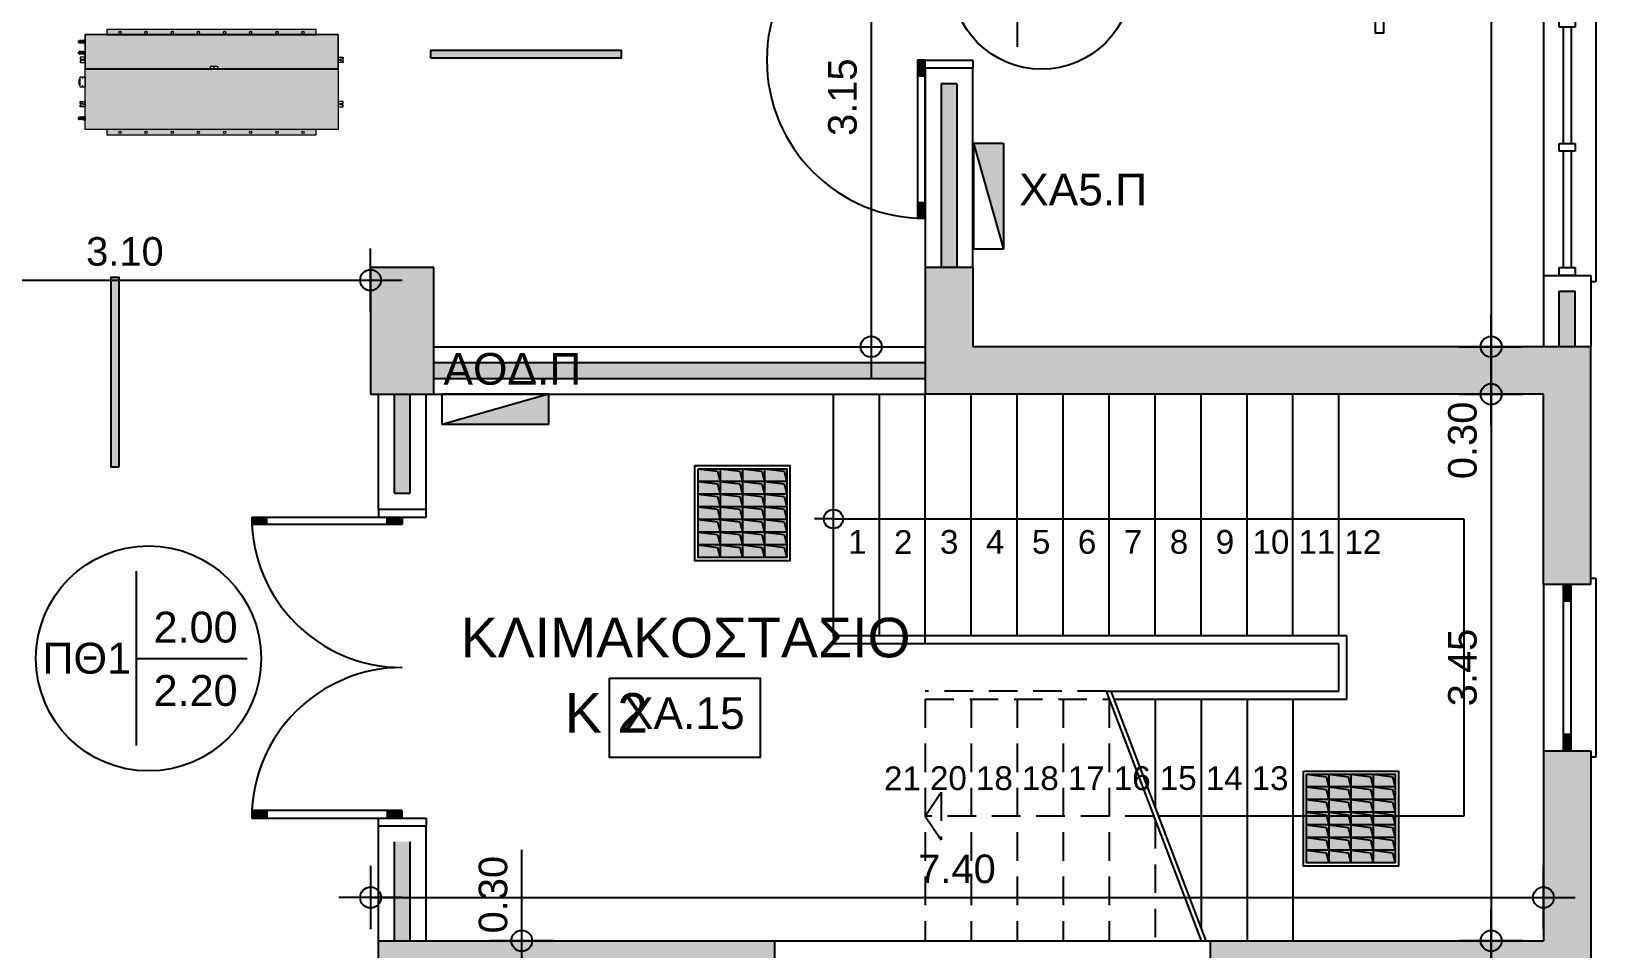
# Model space of a CAD drawing. Header units: metres. Extents: x -11 to 85, y -301 to 135.
# Drawn here: x 37.93 to 47.8, y -113.36 to -107.57 of the extents above; entities that cross this region are included whole.
import ezdxf
from ezdxf.enums import TextEntityAlignment as Align

# ---------------------------------------------------------------- set-up
doc = ezdxf.new("R2010")
doc.units = ezdxf.units.M
doc.header["$LTSCALE"] = 0.036
doc.header["$PDMODE"] = 2
doc.linetypes.add('HIDDEN', pattern=[0.375, 0.25, -0.125])
for name, color, linetype in [('arxitek aorofos', 252, 'Continuous'), ('DIMBLK', 252, 'Continuous'), ('elec fota hatch', 31, 'Continuous'), ('electext', 20, 'Continuous'), ('hatch color', 252, 'Continuous'), ('HLEK-SYMBOL', 3, 'Continuous'), ('HLEK_FL001_SYMBOLS', 230, 'Continuous'), ('Parathira', 252, 'Continuous')]:
    doc.layers.add(name, color=color, linetype=linetype)
doc.layers.add('axel', color=170, linetype='Continuous', lineweight=0)
doc.styles.add('COMU-N', font='arial.ttf')
doc.styles.get("Standard").update_dxf_attribs({"font": 'arial.ttf'})
doc.styles.add('W4MS2', font='W4MS2.shx')
doc.dimstyles.new('CADWDOT', dxfattribs={"dimscale": 0.1, "dimtxt": 1.8, "dimasz": 0.08, "dimexe": 2, "dimexo": 0, "dimgap": 0.09, "dimtad": 0, "dimrnd": 0.001, "dimzin": 0, "dimdsep": 46, "dimtxsty": 'Standard', "dimblk1": 'ARTDIM', "dimblk2": 'ARTDIM', "dimsah": 1, "dimcen": 0.09, "dimdle": 0.05, "dimse1": 1, "dimse2": 1, "dimadec": 0, "dimazin": 0, "dimtfac": 1, "dimtmove": 0, "dimatfit": 3, "dimldrblk": 'ARTDIM', "dimfxl": 2, "dimtvp": 0.9999, "dimtolj": 1, "dimtzin": 0, "dimarcsym": 0})

# ---------------------------------------------------------------- blocks, each defined once
blk = doc.blocks.new('A$C7E7A7D1A')
at = {"layer": 'Parathira'}
for p, q in [((-0.33, 0.04), (-0.33, -1.09)), ((-0.3, 0.04), (-0.33, 0.04)), ((-0.175, 0), (-0.125, 0)), ((-0.175, -1.05), (-0.175, 0)), ((-0.125, 0), (-0.125, -1.05)), ((0, 0), (0, -1.05)), ((-0.165, 0), (-0.165, -0.105)), ((-0.155, 0), (-0.155, -0.105)), ((-0.145, 0), (-0.145, -0.105)), ((-0.135, 0), (-0.135, -0.105)), ((-0.125, -0.105), (-0.175, -0.105)), ((-0.125, -0.945), (-0.175, -0.945)), ((-0.165, -0.945), (-0.165, -1.05)), ((-0.155, -0.945), (-0.155, -1.05)), ((-0.145, -0.945), (-0.145, -1.05)), ((-0.135, -0.945), (-0.135, -1.05)), ((-0.125, -1.05), (-0.175, -1.05)), ((-0.33, -1.09), (-0.3, -1.09))]:
    blk.add_line(p, q, dxfattribs=at)
blk = doc.blocks.new('A$C52D13D70')
at = {"layer": 'Parathira'}
for p, q in [((-0.33, 0.04), (-0.33, -2.44)), ((-0.3, 0.04), (-0.33, 0.04)), ((-0.1, 0), (-0.2, 0)), ((-0.2, 0), (-0.2, -0.05)), ((-0.1, -0.05), (-0.1, 0)), ((0, 0), (0, -2.4)), ((-0.2, -0.05), (-0.1, -0.05)), ((-0.175, -0.05), (-0.175, -0.7833)), ((-0.125, -0.05), (-0.125, -0.7833)), ((-0.1, -0.7833), (-0.2, -0.7833)), ((-0.2, -0.7833), (-0.2, -0.8333)), ((-0.1, -0.8333), (-0.1, -0.7833)), ((-0.2, -0.8333), (-0.1, -0.8333)), ((-0.175, -0.8333), (-0.175, -1.5667)), ((-0.125, -0.8333), (-0.125, -1.5667)), ((-0.1, -1.5667), (-0.2, -1.5667)), ((-0.2, -1.5667), (-0.2, -1.6167)), ((-0.1, -1.6167), (-0.1, -1.5667)), ((-0.2, -1.6167), (-0.1, -1.6167)), ((-0.175, -1.6167), (-0.175, -2.35)), ((-0.125, -1.6167), (-0.125, -2.35)), ((-0.1, -2.35), (-0.2, -2.35)), ((-0.2, -2.35), (-0.2, -2.4)), ((-0.1, -2.4), (-0.1, -2.35)), ((-0.33, -2.44), (-0.3, -2.44)), ((-0.2, -2.4), (-0.1, -2.4))]:
    blk.add_line(p, q, dxfattribs=at)
blk = doc.blocks.new('ARTDIM')
at = {"layer": 'DIMBLK'}
for p, q in [((0, -24.9975), (0, 24.9975)), ((-24.9975, 0), (24.9975, 0))]:
    blk.add_line(p, q, dxfattribs=at)
blk.add_circle((0, 0), 8.25, dxfattribs=at)
blk = doc.blocks.new('*D1126')
at = {"layer": 'arxitek aorofos', "color": 0, "lineweight": -2}
blk.add_line((43.2318, -106.4155), (43.2318, -109.5495), dxfattribs=at)
at = {"layer": 'Defpoints', "color": 0, "transparency": 16777216}
for p in [(43.5737, -106.4075), (43.2318, -109.5575), (43.5737, -109.5575)]:
    blk.add_point(p, dxfattribs=at)
at = {"layer": 'arxitek aorofos', "color": 0, "lineweight": -2, "xscale": 0.008, "yscale": 0.008, "zscale": 0.008}
for p, rotation in [((43.2318, -106.4075), 90), ((43.2318, -109.5575), 270)]:
    blk.add_blockref('ARTDIM', p, dxfattribs=dict(at, rotation=rotation))
at = {"layer": 'arxitek aorofos', "color": 0, "insert": (43.0518, -107.9825), "char_height": 0.18, "attachment_point": 5, "rotation": 90}
blk.add_mtext('\\A1;3.15', dxfattribs=at)
blk = doc.blocks.new('*D1127')
at = {"layer": 'arxitek aorofos', "color": 0, "lineweight": -2}
for p, q in [((47.1437, -109.5655), (47.1437, -109.8495)), ((47.1437, -109.8575), (47.1437, -110.4321))]:
    blk.add_line(p, q, dxfattribs=at)
at = {"layer": 'Defpoints', "color": 0, "transparency": 16777216}
for p in [(47.4855, -109.5575), (47.1437, -109.8575), (47.4855, -109.8575)]:
    blk.add_point(p, dxfattribs=at)
at = {"layer": 'arxitek aorofos', "color": 0, "lineweight": -2, "xscale": 0.008, "yscale": 0.008, "zscale": 0.008}
for p, rotation in [((47.1437, -109.5575), 90), ((47.1437, -109.8575), 270)]:
    blk.add_blockref('ARTDIM', p, dxfattribs=dict(at, rotation=rotation))
at = {"layer": 'arxitek aorofos', "color": 0, "insert": (46.9637, -110.1488), "char_height": 0.18, "attachment_point": 5, "rotation": 90}
blk.add_mtext('\\A1;0.30', dxfattribs=at)
blk = doc.blocks.new('*D1128')
at = {"layer": 'arxitek aorofos', "color": 0, "lineweight": -2}
blk.add_line((47.1437, -109.8655), (47.1437, -113.2995), dxfattribs=at)
at = {"layer": 'Defpoints', "color": 0, "transparency": 16777216}
for p in [(47.4855, -109.8575), (47.1437, -113.3075), (47.4855, -113.3075)]:
    blk.add_point(p, dxfattribs=at)
at = {"layer": 'arxitek aorofos', "color": 0, "lineweight": -2, "xscale": 0.008, "yscale": 0.008, "zscale": 0.008}
for p, rotation in [((47.1437, -109.8575), 90), ((47.1437, -113.3075), 270)]:
    blk.add_blockref('ARTDIM', p, dxfattribs=dict(at, rotation=rotation))
at = {"layer": 'arxitek aorofos', "color": 0, "insert": (46.9637, -111.5825), "char_height": 0.18, "attachment_point": 5, "rotation": 90}
blk.add_mtext('\\A1;3.45', dxfattribs=at)
blk = doc.blocks.new('*D1129')
at = {"layer": 'arxitek aorofos', "color": 0, "lineweight": -2}
for p, q in [((47.1437, -113.3155), (47.1437, -113.5995)), ((47.1437, -113.6075), (47.1437, -114.1821))]:
    blk.add_line(p, q, dxfattribs=at)
at = {"layer": 'Defpoints', "color": 0, "transparency": 16777216}
for p in [(47.5855, -113.3075), (47.1437, -113.6075), (47.5855, -113.6075)]:
    blk.add_point(p, dxfattribs=at)
at = {"layer": 'arxitek aorofos', "color": 0, "lineweight": -2, "xscale": 0.008, "yscale": 0.008, "zscale": 0.008}
for p, rotation in [((47.1437, -113.3075), 90), ((47.1437, -113.6075), 270)]:
    blk.add_blockref('ARTDIM', p, dxfattribs=dict(at, rotation=rotation))
at = {"layer": 'arxitek aorofos', "color": 0, "insert": (46.9637, -113.8988), "char_height": 0.18, "attachment_point": 5, "rotation": 90}
blk.add_mtext('\\A1;0.30', dxfattribs=at)
blk = doc.blocks.new('*D1139')
at = {"layer": 'arxitek aorofos', "color": 0, "lineweight": -2}
blk.add_line((40.0817, -113.0344), (47.4657, -113.0344), dxfattribs=at)
at = {"layer": 'Defpoints', "color": 0, "transparency": 16777216}
for p in [(40.0737, -109.8575), (47.4737, -109.8575), (47.4737, -113.0344)]:
    blk.add_point(p, dxfattribs=at)
at = {"layer": 'arxitek aorofos', "color": 0, "lineweight": -2, "xscale": 0.008, "yscale": 0.008, "zscale": 0.008, "rotation": 180}
blk.add_blockref('ARTDIM', (40.0737, -113.0344), dxfattribs=at)
at = {"layer": 'arxitek aorofos', "color": 0, "lineweight": -2, "xscale": 0.008, "yscale": 0.008, "zscale": 0.008}
blk.add_blockref('ARTDIM', (47.4737, -113.0344), dxfattribs=at)
at = {"layer": 'arxitek aorofos', "color": 0, "insert": (43.7737, -112.8544), "char_height": 0.18, "attachment_point": 5}
blk.add_mtext('\\A1;7.40', dxfattribs=at)
blk = doc.blocks.new('*D1141')
at = {"layer": 'arxitek aorofos', "color": 0, "lineweight": -2}
blk.add_line((47.1437, -98.9155), (47.1437, -109.5495), dxfattribs=at)
at = {"layer": 'Defpoints', "color": 0, "transparency": 16777216}
for p in [(46.4004, -98.9075), (46.4004, -109.5575), (47.1437, -109.5575)]:
    blk.add_point(p, dxfattribs=at)
at = {"layer": 'arxitek aorofos', "color": 0, "lineweight": -2, "xscale": 0.008, "yscale": 0.008, "zscale": 0.008}
for p, rotation in [((47.1437, -98.9075), 90), ((47.1437, -109.5575), 270)]:
    blk.add_blockref('ARTDIM', p, dxfattribs=dict(at, rotation=rotation))
at = {"layer": 'arxitek aorofos', "color": 0, "insert": (46.9637, -104.2325), "char_height": 0.18, "attachment_point": 5, "rotation": 90}
blk.add_mtext('\\A1;10.65', dxfattribs=at)
blk = doc.blocks.new('*D1163')
at = {"layer": 'arxitek aorofos', "color": 0, "lineweight": -2}
blk.add_line((36.9817, -109.1373), (40.0657, -109.1373), dxfattribs=at)
at = {"layer": 'Defpoints', "color": 0, "transparency": 16777216}
for p in [(40.0737, -109.1373), (36.9737, -109.4075), (40.0737, -109.4075)]:
    blk.add_point(p, dxfattribs=at)
at = {"layer": 'arxitek aorofos', "color": 0, "lineweight": -2, "xscale": 0.008, "yscale": 0.008, "zscale": 0.008, "rotation": 180}
blk.add_blockref('ARTDIM', (36.9737, -109.1373), dxfattribs=at)
at = {"layer": 'arxitek aorofos', "color": 0, "lineweight": -2, "xscale": 0.008, "yscale": 0.008, "zscale": 0.008}
blk.add_blockref('ARTDIM', (40.0737, -109.1373), dxfattribs=at)
at = {"layer": 'arxitek aorofos', "color": 0, "insert": (38.5237, -108.9573), "char_height": 0.18, "attachment_point": 5}
blk.add_mtext('\\A1;3.10', dxfattribs=at)
blk = doc.blocks.new('*D1165')
at = {"layer": 'arxitek aorofos', "color": 0, "lineweight": -2}
for p, q in [((41.0274, -113.3075), (41.0274, -112.7329)), ((41.0274, -113.5995), (41.0274, -113.3155))]:
    blk.add_line(p, q, dxfattribs=at)
at = {"layer": 'Defpoints', "color": 0, "transparency": 16777216}
for p in [(41.0274, -113.3075), (41.2308, -113.3075), (41.2308, -113.6075)]:
    blk.add_point(p, dxfattribs=at)
at = {"layer": 'arxitek aorofos', "color": 0, "lineweight": -2, "xscale": 0.008, "yscale": 0.008, "zscale": 0.008}
for p, rotation in [((41.0274, -113.3075), 90), ((41.0274, -113.6075), 270)]:
    blk.add_blockref('ARTDIM', p, dxfattribs=dict(at, rotation=rotation))
at = {"layer": 'arxitek aorofos', "color": 0, "insert": (40.8474, -113.0162), "char_height": 0.18, "attachment_point": 5, "rotation": 90}
blk.add_mtext('\\A1;0.30', dxfattribs=at)
blk = doc.blocks.new('gJ6_a28')
at = {"layer": 'HLEK-SYMBOL', "color": 0, "linetype": 'Continuous'}
for p, q in [((-0.67, 0), (-0.67, 0.19)), ((-0.67, 0.19), (0, 0.19)), ((-0.67, 0), (0, 0.19)), ((0, 0.19), (0, 0)), ((-0.67, 0), (0, 0))]:
    blk.add_line(p, q, dxfattribs=at)
at = {"layer": 'HLEK-SYMBOL', "color": 0}
blk.add_solid([(-0.67, 0.19), (0, 0.19), (-0.67, 0)], dxfattribs=at)
at = {"layer": 'HLEK-SYMBOL', "color": 0, "style": 'W4MS2', "flags": 8}
blk.add_attdef('NODE_NUMBER', (0.018, 0.0914), '', height=0.1, dxfattribs=at)
blk.add_attdef('NODE_NUMBER', (0.018, 0.0914), '', height=0.1, dxfattribs=at)
blk = doc.blocks.new('fotistiko fthorismou pseudorofi')
at = {"layer": 'elec fota hatch'}
blk.add_hatch(color=256, dxfattribs=at).paths.add_polyline_path([(56.1669, -89.5522), (56.7269, -89.5522), (56.7269, -90.1122), (56.1669, -90.1122)])
at = {"layer": 'HLEK_FL001_SYMBOLS'}
for points in [[(56.3069, -89.5522), (56.1669, -89.5522), (56.2901, -89.568), (56.3069, -89.6322)], [(56.4469, -89.5522), (56.3069, -89.5522), (56.4301, -89.568), (56.4469, -89.6322)], [(56.5869, -89.5522), (56.4469, -89.5522), (56.5701, -89.568), (56.5869, -89.6322)], [(56.7269, -89.5522), (56.5869, -89.5522), (56.7101, -89.568), (56.7269, -89.6322)], [(56.3069, -89.6322), (56.1669, -89.6322), (56.2901, -89.648), (56.3069, -89.7122)], [(56.3069, -89.7122), (56.1669, -89.7122), (56.2901, -89.728), (56.3069, -89.7922)], [(56.4469, -89.6322), (56.3069, -89.6322), (56.4301, -89.648), (56.4469, -89.7122)], [(56.4469, -89.7122), (56.3069, -89.7122), (56.4301, -89.728), (56.4469, -89.7922)], [(56.5869, -89.6322), (56.4469, -89.6322), (56.5701, -89.648), (56.5869, -89.7122)], [(56.5869, -89.7122), (56.4469, -89.7122), (56.5701, -89.728), (56.5869, -89.7922)], [(56.7269, -89.6322), (56.5869, -89.6322), (56.7101, -89.648), (56.7269, -89.7122)], [(56.7269, -89.7122), (56.5869, -89.7122), (56.7101, -89.728), (56.7269, -89.7922)], [(56.3069, -89.7922), (56.1669, -89.7922), (56.2901, -89.808), (56.3069, -89.8722)], [(56.4469, -89.7922), (56.3069, -89.7922), (56.4301, -89.808), (56.4469, -89.8722)], [(56.5869, -89.7922), (56.4469, -89.7922), (56.5701, -89.808), (56.5869, -89.8722)], [(56.7269, -89.7922), (56.5869, -89.7922), (56.7101, -89.808), (56.7269, -89.8722)], [(56.3069, -89.8722), (56.1669, -89.8722), (56.2901, -89.888), (56.3069, -89.9522)], [(56.4469, -89.8722), (56.3069, -89.8722), (56.4301, -89.888), (56.4469, -89.9522)], [(56.5869, -89.8722), (56.4469, -89.8722), (56.5701, -89.888), (56.5869, -89.9522)], [(56.7269, -89.8722), (56.5869, -89.8722), (56.7101, -89.888), (56.7269, -89.9522)], [(56.3069, -89.9522), (56.1669, -89.9522), (56.2901, -89.968), (56.3069, -90.0322)], [(56.4469, -89.9522), (56.3069, -89.9522), (56.4301, -89.968), (56.4469, -90.0322)], [(56.5869, -89.9522), (56.4469, -89.9522), (56.5701, -89.968), (56.5869, -90.0322)], [(56.7269, -89.9522), (56.5869, -89.9522), (56.7101, -89.968), (56.7269, -90.0322)], [(56.3069, -90.0322), (56.1669, -90.0322), (56.2901, -90.048), (56.3069, -90.1122)], [(56.4469, -90.0322), (56.3069, -90.0322), (56.4301, -90.048), (56.4469, -90.1122)], [(56.5869, -90.0322), (56.4469, -90.0322), (56.5701, -90.048), (56.5869, -90.1122)], [(56.7269, -90.0322), (56.5869, -90.0322), (56.7101, -90.048), (56.7269, -90.1122)]]:
    blk.add_hatch(color=256, dxfattribs=at).paths.add_polyline_path(points)
for p, q in [((56.1669, -89.5522), (56.2901, -89.568)), ((56.2901, -89.568), (56.3069, -89.6322)), ((56.3069, -89.5522), (56.3069, -90.1122)), ((56.3069, -89.5522), (56.4301, -89.568)), ((56.4301, -89.568), (56.4469, -89.6322)), ((56.4469, -89.5522), (56.4469, -90.1122)), ((56.4469, -89.5522), (56.5701, -89.568)), ((56.5701, -89.568), (56.5869, -89.6322)), ((56.5869, -89.5522), (56.5869, -90.1122)), ((56.5869, -89.5522), (56.7101, -89.568)), ((56.7101, -89.568), (56.7269, -89.6322)), ((56.7269, -89.6322), (56.1669, -89.6322)), ((56.1669, -89.6322), (56.2901, -89.648)), ((56.7269, -89.7122), (56.1669, -89.7122)), ((56.1669, -89.7122), (56.2901, -89.728)), ((56.2901, -89.648), (56.3069, -89.7122)), ((56.3069, -89.6322), (56.4301, -89.648)), ((56.3069, -89.7122), (56.4301, -89.728)), ((56.4301, -89.648), (56.4469, -89.7122)), ((56.4469, -89.6322), (56.5701, -89.648)), ((56.4469, -89.7122), (56.5701, -89.728)), ((56.5701, -89.648), (56.5869, -89.7122)), ((56.5869, -89.6322), (56.7101, -89.648)), ((56.5869, -89.7122), (56.7101, -89.728)), ((56.7101, -89.648), (56.7269, -89.7122)), ((56.7269, -89.7922), (56.1669, -89.7922)), ((56.1669, -89.7922), (56.2901, -89.808)), ((56.2901, -89.728), (56.3069, -89.7922)), ((56.2901, -89.808), (56.3069, -89.8722)), ((56.3069, -89.7922), (56.4301, -89.808)), ((56.4301, -89.728), (56.4469, -89.7922)), ((56.4301, -89.808), (56.4469, -89.8722)), ((56.4469, -89.7922), (56.5701, -89.808)), ((56.5701, -89.728), (56.5869, -89.7922)), ((56.5701, -89.808), (56.5869, -89.8722)), ((56.5869, -89.7922), (56.7101, -89.808)), ((56.7101, -89.728), (56.7269, -89.7922)), ((56.7101, -89.808), (56.7269, -89.8722)), ((56.7269, -89.8722), (56.1669, -89.8722)), ((56.1669, -89.8722), (56.2901, -89.888)), ((56.2901, -89.888), (56.3069, -89.9522)), ((56.3069, -89.8722), (56.4301, -89.888)), ((56.4301, -89.888), (56.4469, -89.9522)), ((56.4469, -89.8722), (56.5701, -89.888)), ((56.5701, -89.888), (56.5869, -89.9522)), ((56.5869, -89.8722), (56.7101, -89.888)), ((56.7101, -89.888), (56.7269, -89.9522)), ((56.7269, -89.9522), (56.1669, -89.9522)), ((56.1669, -89.9522), (56.2901, -89.968)), ((56.2901, -89.968), (56.3069, -90.0322)), ((56.3069, -89.9522), (56.4301, -89.968)), ((56.4301, -89.968), (56.4469, -90.0322)), ((56.4469, -89.9522), (56.5701, -89.968)), ((56.5701, -89.968), (56.5869, -90.0322)), ((56.5869, -89.9522), (56.7101, -89.968)), ((56.7101, -89.968), (56.7269, -90.0322)), ((56.7269, -90.0322), (56.1669, -90.0322)), ((56.1669, -90.0322), (56.2901, -90.048)), ((56.2901, -90.048), (56.3069, -90.1122)), ((56.3069, -90.0322), (56.4301, -90.048)), ((56.4301, -90.048), (56.4469, -90.1122)), ((56.4469, -90.0322), (56.5701, -90.048)), ((56.5701, -90.048), (56.5869, -90.1122)), ((56.5869, -90.0322), (56.7101, -90.048)), ((56.7101, -90.048), (56.7269, -90.1122))]:
    blk.add_line(p, q, dxfattribs=at)
for points in [[(56.1469, -89.5322), (56.7469, -89.5322), (56.7469, -90.1322), (56.1469, -90.1322)], [(56.1669, -89.5522), (56.7269, -89.5522), (56.7269, -90.1122), (56.1669, -90.1122)]]:
    blk.add_lwpolyline(points, close=True, dxfattribs=at)
blk = doc.blocks.new('lampes fthorismou 120')
at = {"layer": 'hatch color'}
blk.add_hatch(color=181, dxfattribs=at).paths.add_polyline_path([(84.1811, -99.2639), (84.1811, -99.2139), (85.3811, -99.2139), (85.3811, -99.2639)])
at = {"layer": 'HLEK_FL001_SYMBOLS'}
blk.add_lwpolyline([(84.1811, -99.2639), (84.1811, -99.2139), (85.3811, -99.2139), (85.3811, -99.2639)], close=True, dxfattribs=at)
blk = doc.blocks.new('A$C5A126718')
at = {"layer": 'axel'}
for p, q in [((-0.0317, 0.0343), (-0.0317, 0.0321)), ((-0.0301, 0.0343), (-0.0317, 0.0343)), ((-0.0317, 0.0321), (-0.0317, 0.0236)), ((-0.0317, 0.0321), (-0.0301, 0.0321)), ((-0.0317, 0.0236), (-0.0301, 0.0236)), ((-0.0317, 0.0236), (-0.0317, 0.0214)), ((-0.0301, 0.0214), (-0.0317, 0.0214)), ((-0.0301, 0.0129), (-0.0317, 0.0129)), ((-0.0317, 0.0129), (-0.0317, 0.0107)), ((-0.0317, 0.0107), (-0.0301, 0.0107)), ((-0.0317, 0.0107), (-0.0317, 0.0021)), ((-0.0317, 0.0021), (-0.0301, 0.0021)), ((-0.0317, 0.0021), (-0.0317, 0)), ((-0.0301, 0), (-0.0317, 0)), ((-0.0012, 0.0343), (-0.0301, 0.0343)), ((-0.0301, 0.0343), (-0.0301, 0.0321)), ((-0.0301, 0.0321), (-0.0301, 0.0236)), ((-0.0301, 0.0236), (-0.0301, 0.0214)), ((-0.0301, 0.0214), (-0.0131, 0.0214)), ((-0.0301, 0.0129), (-0.0301, 0.0107)), ((-0.0131, 0.0129), (-0.0301, 0.0129)), ((-0.0301, 0.0107), (-0.0301, 0.0021)), ((-0.0301, 0.0021), (-0.0301, 0)), ((-0.0301, 0), (-0.0012, 0)), ((-0.0012, 0.0343), (0, 0.0343)), ((-0.0012, 0.0343), (-0.0012, 0.033)), ((-0.0012, 0.033), (-0.0012, 0.03)), ((-0.0012, 0.03), (-0.0012, 0.0271)), ((-0.0012, 0.0271), (0, 0.0271)), ((-0.0012, 0.027), (-0.0012, 0.0271)), ((-0.0012, 0.0073), (-0.0012, 0.027)), ((-0.0012, 0.0071), (-0.0012, 0.0073)), ((-0.0012, 0.0071), (0, 0.0071)), ((-0.0012, 0.0071), (-0.0012, 0.0043)), ((-0.0012, 0.0043), (-0.0012, 0.0013)), ((-0.0012, 0.0013), (-0.0012, 0)), ((-0.0012, 0), (0, 0)), ((0.0004, 0.0271), (0.0004, 0.0343)), ((0.0004, 0.0271), (0.0004, 0.0343)), ((0.0004, 0.0211), (0.0004, 0.0271)), ((0.0004, 0.0211), (0.0004, 0.0271)), ((0.0004, 0.0207), (0.0004, 0.0211)), ((0.0004, 0.0207), (0.0004, 0.0211)), ((0.0004, 0.0186), (0.0004, 0.0207)), ((0.0004, 0.0186), (0.0004, 0.0207)), ((0.0004, 0.0157), (0.0004, 0.0186)), ((0.0004, 0.0157), (0.0004, 0.0186)), ((0.0004, 0.0136), (0.0004, 0.0157)), ((0.0004, 0.0136), (0.0004, 0.0157)), ((0.0004, 0.0132), (0.0004, 0.0136)), ((0.0004, 0.0132), (0.0004, 0.0136)), ((0.0004, 0.0071), (0.0004, 0.0132)), ((0.0004, 0.0071), (0.0004, 0.0132)), ((0.0004, 0), (0.0004, 0.0071)), ((0.0004, 0), (0.0004, 0.0071))]:
    blk.add_line(p, q, dxfattribs=at)
blk.add_arc((-0.0131, 0.0171), 0.00429, 270, 90, dxfattribs=at)
blk = doc.blocks.new('A$C3A54651E')
at = {"layer": 'axel'}
for p, q in [((0.0091, 0.0228), (0, 0.0228)), ((0, 0.0228), (0, 0)), ((0.0091, 0), (0, 0)), ((0.0091, 0), (0.0091, 0.0228)), ((0.0091, 0.0171), (0.0162, 0.0171)), ((0.0091, 0.0057), (0.0162, 0.0057)), ((0.0162, 0.019), (0.0166, 0.0193)), ((0.0162, 0.0038), (0.0162, 0.019)), ((0.0162, 0.0038), (0.0166, 0.0035)), ((0.0166, 0.0035), (0.0166, 0.0193)), ((0.0166, 0.0193), (0.0184, 0.0193)), ((0.0166, 0.0035), (0.0184, 0.0035)), ((0.0184, 0.02), (0.0184, 0.0199)), ((0.0184, 0.02), (0.0184, 0.02)), ((0.0184, 0.0199), (0.0184, 0.0193)), ((0.0184, 0.0193), (0.0184, 0.0153)), ((0.0184, 0.0153), (0.0184, 0.0067)), ((0.0184, 0.0067), (0.0184, 0.0035)), ((0.0184, 0.0035), (0.0184, 0.0028)), ((0.0184, 0.0028), (0.0184, 0.0028)), ((0.0191, 0.0202), (0.0254, 0.0202)), ((0.0191, 0.0197), (0.0254, 0.0197)), ((0.0191, 0.0109), (0.0254, 0.0109)), ((0.0191, 0.0026), (0.0254, 0.0026)), ((0.0262, 0.0199), (0.0262, 0.02)), ((0.0262, 0.02), (0.0262, 0.02)), ((0.0262, 0.0182), (0.0262, 0.0199)), ((0.0262, 0.0153), (0.0262, 0.0182)), ((0.0262, 0.0182), (0.0284, 0.0182)), ((0.0262, 0.0067), (0.0262, 0.0153)), ((0.0262, 0.0046), (0.0262, 0.0067)), ((0.0262, 0.0028), (0.0262, 0.0046)), ((0.0262, 0.0046), (0.0284, 0.0046)), ((0.0262, 0.0028), (0.0262, 0.0028)), ((0.0284, 0.0193), (0.037, 0.0193)), ((0.0284, 0.0182), (0.0284, 0.0193)), ((0.0284, 0.0046), (0.0284, 0.0182)), ((0.0284, 0.0035), (0.0284, 0.0046)), ((0.0284, 0.0035), (0.037, 0.0035)), ((0.037, 0.0035), (0.037, 0.0193)), ((0.0373, 0.019), (0.037, 0.0193)), ((0.0373, 0.0037), (0.037, 0.0035)), ((0.0373, 0.0182), (0.0373, 0.019)), ((0.0373, 0.0046), (0.0373, 0.0182)), ((0.0373, 0.0182), (0.0403, 0.0182)), ((0.0373, 0.0037), (0.0373, 0.0046)), ((0.0373, 0.0046), (0.0403, 0.0046)), ((0.0403, 0.0046), (0.0403, 0.0182)), ((0.0423, 0.0162), (0.0403, 0.0182)), ((0.0423, 0.0066), (0.0403, 0.0046)), ((0.0423, 0.0066), (0.0423, 0.0162))]:
    blk.add_line(p, q, dxfattribs=at)
for points in [[(0.0191, 0.0202, 0.004311), (0.019, 0.0202, 0.005535), (0.0188, 0.0202, 0.007292), (0.0187, 0.0201, 0.009929), (0.0186, 0.0201), (0.0186, 0.0201, 0.019665), (0.0185, 0.02, 0.032685), (0.0184, 0.02, 0.060642), (0.0184, 0.02), (0.0184, 0.02)], [(0.0184, 0.0199, 0.159929), (0.0184, 0.0199, 0.090191), (0.0184, 0.0199, 0.0462), (0.0184, 0.0199, 0.02623), (0.0185, 0.0198), (0.0186, 0.0198, 0.013719), (0.0187, 0.0198, 0.009481), (0.0188, 0.0198, 0.006867), (0.0189, 0.0197, 0.005151), (0.0191, 0.0197)], [(0.0191, 0.0197, 0.015295), (0.0188, 0.0186, 0.017604), (0.0186, 0.0175), (0.0185, 0.0169, 0.02245), (0.0184, 0.0158), (0.0184, 0.0153)], [(0.0184, 0.0153, 0.023182), (0.0184, 0.0142, 0.022013), (0.0186, 0.0131), (0.0187, 0.0125, 0.017076), (0.0189, 0.0114), (0.0191, 0.0109)], [(0.0191, 0.0109, 0.016103), (0.0188, 0.0098, 0.018613), (0.0186, 0.0088), (0.0185, 0.0083, 0.023826), (0.0184, 0.0072), (0.0184, 0.0067)], [(0.0184, 0.0067, 0.024647), (0.0184, 0.0057, 0.023359), (0.0186, 0.0046), (0.0187, 0.0041, 0.018023), (0.0189, 0.0031), (0.0191, 0.0026)], [(0.0191, 0.0026, -0.004311), (0.019, 0.0026, -0.005535), (0.0188, 0.0026, -0.007292), (0.0187, 0.0027, -0.009929), (0.0186, 0.0027), (0.0186, 0.0027, -0.019665), (0.0185, 0.0027, -0.032685), (0.0184, 0.0028, -0.060642), (0.0184, 0.0028), (0.0184, 0.0028)], [(0.0262, 0.02, 0.102242), (0.0262, 0.02, 0.051435), (0.0261, 0.02, 0.028507), (0.0261, 0.0201, 0.01755), (0.026, 0.0201), (0.0259, 0.0201, 0.009159), (0.0258, 0.0201, 0.006785), (0.0257, 0.0202, 0.005184), (0.0255, 0.0202), (0.0254, 0.0202)], [(0.0254, 0.0197, 0.004812), (0.0256, 0.0197, 0.00636), (0.0258, 0.0198, 0.008685), (0.0259, 0.0198, 0.012384), (0.026, 0.0198), (0.0261, 0.0198, 0.023143), (0.0261, 0.0199, 0.039656), (0.0262, 0.0199, 0.07579), (0.0262, 0.0199, 0.144125), (0.0262, 0.0199)], [(0.0262, 0.0153, 0.023214), (0.0262, 0.0164, 0.02204), (0.026, 0.0175), (0.0259, 0.018, 0.017046), (0.0256, 0.0191), (0.0254, 0.0197)], [(0.0254, 0.0109, 0.01528), (0.0258, 0.012, 0.017585), (0.026, 0.013), (0.0261, 0.0136, 0.022468), (0.0262, 0.0147), (0.0262, 0.0153)], [(0.0262, 0.0067, 0.024685), (0.0262, 0.0078, 0.023392), (0.026, 0.0088), (0.0259, 0.0093, 0.017988), (0.0256, 0.0103), (0.0254, 0.0109)], [(0.0254, 0.0026, 0.016073), (0.0258, 0.0036, 0.018575), (0.026, 0.0046), (0.0261, 0.0052, 0.023861), (0.0262, 0.0062), (0.0262, 0.0067)], [(0.0262, 0.0028, -0.102242), (0.0262, 0.0028, -0.051435), (0.0261, 0.0028, -0.028507), (0.0261, 0.0027, -0.01755), (0.026, 0.0027), (0.0259, 0.0027, -0.009159), (0.0258, 0.0026, -0.006785), (0.0257, 0.0026, -0.005184), (0.0255, 0.0026), (0.0254, 0.0026)]]:
    blk.add_lwpolyline(points, format="xyb", dxfattribs=at)
blk = doc.blocks.new('A$C531E15D6')
at = {"layer": 'axel'}
for p, q in [((-0.0003, 0.0241), (-0.0003, -0.0359)), ((-0.0003, 0.0241), (0.0009, 0.0241)), ((-0.0003, 0.0134), (0, 0.0134)), ((-0.0003, 0.0113), (0, 0.0113)), ((-0.0003, 0.0066), (-0.0003, 0.0031)), ((-0.0003, 0.0066), (-0.0003, 0.0031)), ((0, 0.0059), (-0.0003, 0.0059)), ((-0.0003, 0.0031), (-0.0003, -0.0276)), ((0.0021, 0.0241), (0, 0.022)), ((0, 0.0059), (0, 0.022)), ((0, -0.0059), (0, 0.0059)), ((0, -0.0059), (0, 0.0059)), ((0.0012, 0.0241), (0.0009, 0.0241)), ((0.0012, 0.0241), (0.0009, 0.0241)), ((0.0012, 0.0241), (0.0021, 0.0241)), ((0.0021, 0.0241), (0.0321, 0.0241)), ((0.0021, 0.0241), (0.0321, 0.0241)), ((0.0321, 0.0241), (0.0343, 0.022)), ((0.0343, 0.022), (0.0343, 0.0134)), ((0.0343, 0.022), (0.0343, 0.0134)), ((0.0343, 0.0134), (0.0343, -0.0251)), ((0.0343, 0.0134), (0.0343, -0.0251)), ((0.038, 0.0127), (0.0343, 0.0128)), ((0.0347, 0.0056), (0.0343, 0.0056)), ((0.0347, 0.0056), (0.0347, -0.0059)), ((0.0357, 0.0099), (0.0357, 0.0045)), ((0.04, 0.0099), (0.0357, 0.0099)), ((0.0357, 0.0045), (0.0357, 0.0038)), ((0.0357, 0.0045), (0.0357, 0.0038)), ((0.0357, 0.0038), (0.0357, -0.0059)), ((0.0357, 0.0038), (0.0357, -0.0059)), ((0.038, 0.0127), (0.038, 0.0099)), ((0.04, 0.0099), (0.04, -0.0059)), ((0, -0.0176), (-0.0003, -0.0176)), ((-0.0003, -0.023), (0, -0.023)), ((-0.0003, -0.0251), (0, -0.0251)), ((-0.0003, -0.0276), (-0.0003, -0.0312)), ((-0.0003, -0.0276), (-0.0003, -0.0312)), ((-0.0003, -0.0359), (0.0021, -0.0359)), ((0, -0.0176), (0, -0.0059)), ((0, -0.0176), (0, -0.0059)), ((0, -0.0337), (0, -0.0176)), ((0.0021, -0.0359), (0, -0.0337)), ((0.0321, -0.0359), (0.0021, -0.0359)), ((0.0321, -0.0359), (0.0021, -0.0359)), ((0.0343, -0.0337), (0.0321, -0.0359)), ((0.0347, -0.0173), (0.0343, -0.0173)), ((0.038, -0.0244), (0.0343, -0.0245)), ((0.0343, -0.0251), (0.0343, -0.0337)), ((0.0343, -0.0251), (0.0343, -0.0337)), ((0.0347, -0.0059), (0.0347, -0.0173)), ((0.0357, -0.0059), (0.0357, -0.0155)), ((0.0357, -0.0059), (0.0357, -0.0155)), ((0.0357, -0.0155), (0.0357, -0.0162)), ((0.0357, -0.0155), (0.0357, -0.0162)), ((0.0357, -0.0162), (0.0357, -0.0216)), ((0.04, -0.0216), (0.0357, -0.0216)), ((0.038, -0.0244), (0.038, -0.0216)), ((0.04, -0.0059), (0.04, -0.0216))]:
    blk.add_line(p, q, dxfattribs=at)
for centre, radius in [((0.0171, 0.0199), 0.00214), ((0.0171, 0.0199), 0.00111), ((0.0171, -0.0316), 0.00214), ((0.0171, -0.0316), 0.00111)]:
    blk.add_circle(centre, radius, dxfattribs=at)
for centre, radius, start, end in [((0.0321, 0.022), 0.00214, 0, 90), ((0.0346, 0.0045), 0.00107, 0, 89.54164), ((0.0321, -0.0337), 0.00214, 270, 0), ((0.0346, -0.0162), 0.00107, 270.45836, 0)]:
    blk.add_arc(centre, radius, start, end, dxfattribs=at)
blk = doc.blocks.new('FCU 10 KANALATO')
at = {"layer": 'axel'}
for color, points in [(150, [(47986.6743, 13560.1633), (47986.6743, 13560.0206), (47986.6751, 13560.0206), (47986.6751, 13560.0135), (47986.6751, 13560.0074), (47986.6751, 13560.007), (47986.6751, 13560.002), (47986.6751, 13559.9935), (47986.6751, 13559.9863), (47986.6743, 13559.9863), (47986.6743, 13559.782), (47987.7792, 13559.782), (47988.2671, 13559.782), (47988.2671, 13559.782), (47988.2704, 13559.782), (47988.2704, 13560.1633)]), (151, [(47988.2705, 13559.5646), (47988.2705, 13559.5982), (47988.2705, 13559.5982), (47988.2705, 13559.621), (47988.2705, 13559.621), (47988.2705, 13559.6682), (47988.2705, 13559.6682), (47988.2705, 13559.691), (47988.2705, 13559.691), (47988.2705, 13559.7061), (47988.2705, 13559.7061), (47988.2705, 13559.7132), (47988.2705, 13559.7193), (47988.2705, 13559.7196), (47988.2705, 13559.7246), (47988.2705, 13559.7332), (47988.2705, 13559.7403), (47988.2705, 13559.7403), (47988.2705, 13559.7785), (47987.4805, 13559.7785), (47987.4805, 13559.7638), (47987.4362, 13559.7638), (47987.4362, 13559.7785), (47986.6743, 13559.7785), (47986.6743, 13559.7403), (47986.6751, 13559.7403), (47986.6751, 13559.7332), (47986.6751, 13559.7271), (47986.6751, 13559.7218), (47986.6751, 13559.7193), (47986.6751, 13559.7132), (47986.6751, 13559.7061), (47986.6743, 13559.7061), (47986.6743, 13559.5646)])]:
    blk.add_hatch(color=color, dxfattribs=at).paths.add_polyline_path(points)
h = blk.add_hatch(color=211, dxfattribs=at)
h.paths.add_polyline_path([(47988.1338, 13560.164), (47988.1338, 13560.197), (47986.8138, 13560.197), (47986.8138, 13560.164)])
h.paths.add_polyline_path([(47987.5563, 13560.1878, -1), (47987.5563, 13560.1731, -1)], flags=16)
h.paths.add_polyline_path([(47987.3913, 13560.1731, -1), (47987.3913, 13560.1878, -1)], flags=16)
h.paths.add_polyline_path([(47987.7213, 13560.1878, -1), (47987.7213, 13560.1731, -1)], flags=16)
h.paths.add_polyline_path([(47987.2263, 13560.1731, -1), (47987.2263, 13560.1878, -1)], flags=16)
h.paths.add_polyline_path([(47987.8863, 13560.1878, -1), (47987.8863, 13560.1731, -1)], flags=16)
h.paths.add_polyline_path([(47987.0613, 13560.1731, -1), (47987.0613, 13560.1878, -1)], flags=16)
h.paths.add_polyline_path([(47988.0513, 13560.1878, -1), (47988.0513, 13560.1731, -1)], flags=16)
h.paths.add_polyline_path([(47986.8963, 13560.1731, -1), (47986.8963, 13560.1878, -1)], flags=16)
h = blk.add_hatch(color=211, dxfattribs=at)
h.paths.add_polyline_path([(47988.1338, 13559.5327), (47988.1338, 13559.5657), (47986.8138, 13559.5657), (47986.8138, 13559.5327)])
h.paths.add_polyline_path([(47987.5563, 13559.5565, -1), (47987.5563, 13559.5418, -1)], flags=16)
h.paths.add_polyline_path([(47987.3913, 13559.5418, -1), (47987.3913, 13559.5565, -1)], flags=16)
h.paths.add_polyline_path([(47987.7213, 13559.5565, -1), (47987.7213, 13559.5418, -1)], flags=16)
h.paths.add_polyline_path([(47987.2263, 13559.5418, -1), (47987.2263, 13559.5565, -1)], flags=16)
h.paths.add_polyline_path([(47987.8863, 13559.5565, -1), (47987.8863, 13559.5418, -1)], flags=16)
h.paths.add_polyline_path([(47987.0613, 13559.5418, -1), (47987.0613, 13559.5565, -1)], flags=16)
h.paths.add_polyline_path([(47988.0513, 13559.5565, -1), (47988.0513, 13559.5418, -1)], flags=16)
h.paths.add_polyline_path([(47986.8963, 13559.5418, -1), (47986.8963, 13559.5565, -1)], flags=16)
for p, q in [((47986.6743, 13559.782), (47987.7792, 13559.782)), ((47986.6743, 13559.7804), (47987.7792, 13559.7804)), ((47986.6743, 13559.78), (47987.7816, 13559.78)), ((47987.7349, 13559.7785), (47986.6743, 13559.7785)), ((47987.4362, 13559.7785), (47987.4362, 13559.78)), ((47987.4362, 13559.7638), (47987.4362, 13559.7785)), ((47987.4362, 13559.766), (47987.4805, 13559.766)), ((47987.4805, 13559.7638), (47987.4362, 13559.7638)), ((47987.4805, 13559.7785), (47987.4805, 13559.78)), ((47987.4805, 13559.7785), (47987.4805, 13559.7638)), ((47988.2705, 13559.7785), (47987.7329, 13559.7785)), ((47987.7792, 13559.782), (47988.2671, 13559.782)), ((47987.7792, 13559.7804), (47988.2705, 13559.7804)), ((47987.7792, 13559.78), (47988.2705, 13559.78))]:
    blk.add_line(p, q, dxfattribs=at)
for points in [[(47986.6743, 13560.1633), (47988.2704, 13560.1633), (47988.2704, 13559.782), (47986.6743, 13559.782)], [(47986.6743, 13560.1633), (47988.2705, 13560.1633), (47988.2705, 13559.5646), (47986.6743, 13559.5646)], [(47986.6743, 13559.5646), (47988.2705, 13559.5646), (47988.2705, 13559.7785), (47986.6743, 13559.7785)]]:
    blk.add_lwpolyline(points, close=True, dxfattribs=at)
at = {"layer": 'axel', "linetype": 'Continuous'}
for points in [[(47986.8138, 13560.164), (47988.1338, 13560.164), (47988.1338, 13560.197), (47986.8138, 13560.197)], [(47986.8138, 13559.5327), (47988.1338, 13559.5327), (47988.1338, 13559.5657), (47986.8138, 13559.5657)]]:
    blk.add_lwpolyline(points, close=True, dxfattribs=at)
for centre in [(47986.8963, 13560.1805), (47987.0613, 13560.1805), (47987.2263, 13560.1805), (47987.3913, 13560.1805), (47987.5563, 13560.1805), (47987.7213, 13560.1805), (47987.8863, 13560.1805), (47988.0513, 13560.1805), (47986.8963, 13559.5492), (47987.0613, 13559.5492), (47987.2263, 13559.5492), (47987.3913, 13559.5492), (47987.5563, 13559.5492), (47987.7213, 13559.5492), (47987.8863, 13559.5492), (47988.0513, 13559.5492)]:
    blk.add_circle(centre, 0.00739, dxfattribs=at)
at = {"layer": 'axel'}
blk.add_circle((47987.4583, 13559.7731), 0.00111, dxfattribs=at)
at = {"xscale": -1, "rotation": 180}
for name, p in [('A$C3A54651E', (47988.2705, 13560.1043)), ('A$C531E15D6', (47988.2708, 13559.8575)), ('A$C5A126718', (47986.6746, 13559.7403)), ('A$C3A54651E', (47988.2705, 13559.691)), ('A$C3A54651E', (47988.2705, 13559.621))]:
    blk.add_blockref(name, p, dxfattribs=at)
blk.add_blockref('A$C5A126718', (47986.6746, 13559.9863))
at = {"xscale": -1}
blk.add_blockref('A$C5A126718', (47988.271, 13559.9863), dxfattribs=at)
at = {"rotation": 180}
blk.add_blockref('A$C5A126718', (47988.271, 13559.7403), dxfattribs=at)

msp = doc.modelspace()

# ---------------------------------------------------------------- hatches: boundary and pattern name
at = {"layer": 'arxitek aorofos'}
for points in [[(43.7737, -107.8981), (43.6737, -107.8981), (43.6737, -109.0575), (43.7737, -109.0575)], [(40.4737, -109.0575), (40.0737, -109.0575), (40.0737, -109.8575), (40.4737, -109.8575)], [(43.8737, -109.5575), (43.8737, -109.0575), (43.5737, -109.0575), (43.5737, -109.8575), (47.4737, -109.8575), (47.4737, -111.0575), (47.7737, -111.0575), (47.7737, -109.5575)], [(47.6737, -109.2075), (47.5737, -109.2075), (47.5737, -109.5575), (47.6737, -109.5575)], [(40.4737, -109.6575), (40.4737, -109.7575), (43.5737, -109.7575), (43.5737, -109.6575)], [(40.2237, -109.8575), (40.3237, -109.8575), (40.3237, -110.4825), (40.2237, -110.4825)], [(47.4737, -113.3075), (45.3737, -113.3075), (45.3737, -113.6075), (47.7737, -113.6075), (47.7737, -112.1075), (47.4737, -112.1075)], [(42.6237, -115.4075), (42.6237, -113.3075), (40.1237, -113.3075), (40.1237, -113.6075), (42.3237, -113.6075), (42.3237, -115.1075), (40.1237, -115.1075), (40.1237, -116.0075), (40.4237, -116.0075), (40.4237, -115.4075)]]:
    msp.add_hatch(color=256, dxfattribs=at).paths.add_polyline_path(points)
h = msp.add_hatch(color=256, dxfattribs=at)
h.paths.add_polyline_path([(40.2237, -112.6825), (40.3237, -112.6825), (40.3237, -112.8786), (40.2237, -112.8786)])
h.paths.add_polyline_path([(40.2237, -112.8786), (40.3237, -112.8786), (40.3237, -113.3075), (40.2237, -113.3075)])

# ---------------------------------------------------------------- linework, layer by layer
for p, q in [((44.1542, -106.8058), (44.1542, -107.6638)), ((43.5237, -107.7481), (43.5237, -108.7469)), ((43.5737, -107.7481), (43.5237, -107.7481)), ((43.5337, -107.7481), (43.5337, -107.8481)), ((43.5437, -107.7481), (43.5437, -107.8481)), ((43.5537, -107.7481), (43.5537, -107.8481)), ((43.5637, -107.7481), (43.5637, -107.8481)), ((43.5737, -108.7481), (43.5737, -107.7481)), ((43.5737, -107.7481), (43.8737, -107.7481)), ((43.5737, -107.7981), (43.5737, -107.7481)), ((43.8737, -107.7481), (43.8737, -107.7981)), ((43.5237, -107.8481), (43.5737, -107.8481)), ((43.5737, -107.7981), (43.8737, -107.7981)), ((43.5737, -107.7981), (43.5737, -109.0575)), ((43.8737, -109.0575), (43.8737, -107.7981)), ((43.7737, -107.8981), (43.6737, -107.8981)), ((43.6737, -107.8981), (43.6737, -109.0575)), ((43.7737, -107.8981), (43.7737, -109.0575)), ((43.5237, -108.6481), (43.5737, -108.6481)), ((43.5337, -108.6481), (43.5337, -108.7473)), ((43.5437, -108.6481), (43.5437, -108.7477)), ((43.5537, -108.6481), (43.5537, -108.7479)), ((43.5637, -108.6481), (43.5637, -108.7481)), ((40.0737, -109.0575), (40.0737, -109.8575)), ((40.4737, -109.0575), (40.0737, -109.0575)), ((40.4737, -109.8575), (40.4737, -109.0575)), ((43.8737, -109.0575), (43.5737, -109.0575)), ((43.5737, -109.0575), (43.5737, -109.8575)), ((43.8737, -109.0575), (43.8737, -109.5575)), ((47.4737, -109.1075), (47.7737, -109.1075)), ((47.4737, -109.1075), (47.4737, -109.5575)), ((47.7737, -109.1075), (47.7737, -109.5575)), ((47.5737, -109.5575), (47.5737, -109.2075)), ((47.5737, -109.2075), (47.6737, -109.2075)), ((47.6737, -109.5575), (47.6737, -109.2075)), ((40.4737, -109.5575), (43.5737, -109.5575)), ((47.7737, -109.5575), (43.8737, -109.5575)), ((47.7737, -111.0575), (47.7737, -109.5575)), ((40.4737, -109.6575), (43.5737, -109.6575)), ((40.4737, -109.7575), (43.5737, -109.7575)), ((40.0737, -109.8575), (40.4737, -109.8575)), ((40.1237, -110.5825), (40.1237, -109.8575)), ((40.2237, -110.4825), (40.2237, -109.8575)), ((40.3237, -110.4825), (40.3237, -109.8575)), ((40.4237, -110.5825), (40.4237, -109.8575)), ((40.4737, -109.8575), (43.5737, -109.8575)), ((47.4737, -109.8575), (43.5737, -109.8575)), ((47.4737, -111.0575), (47.4737, -109.8575)), ((40.2237, -110.4825), (40.3237, -110.4825)), ((39.3237, -110.6325), (40.2737, -110.6325)), ((39.4187, -110.642), (39.3238, -110.642)), ((39.4187, -110.6515), (39.3239, -110.6515)), ((39.4187, -110.68), (39.4187, -110.6325)), ((40.1237, -110.5825), (40.4237, -110.5825)), ((40.1237, -110.5825), (40.1237, -110.6325)), ((40.1237, -110.6325), (40.4237, -110.6325)), ((40.1787, -110.68), (40.1787, -110.6325)), ((40.2737, -110.642), (40.1787, -110.642)), ((40.2737, -110.6515), (40.1787, -110.6515)), ((40.2737, -110.6325), (40.2737, -110.68)), ((40.4237, -110.6325), (40.4237, -110.5825)), ((39.4187, -110.661), (39.3241, -110.661)), ((39.4187, -110.6705), (39.3245, -110.6705)), ((40.2737, -110.68), (39.3249, -110.68)), ((40.2737, -110.661), (40.1787, -110.661)), ((40.2737, -110.6705), (40.1787, -110.6705)), ((38.5947, -110.975), (38.5947, -112.075)), ((47.7737, -111.0575), (47.4737, -111.0575)), ((38.5947, -111.525), (39.2947, -111.525)), ((47.4737, -112.1075), (47.4737, -113.3075)), ((47.4737, -112.1075), (47.7737, -112.1075)), ((47.7737, -112.1075), (47.7737, -113.6075)), ((39.4187, -112.523), (39.3238, -112.523)), ((39.4187, -112.5135), (39.3239, -112.5135)), ((39.4187, -112.504), (39.3241, -112.504)), ((39.4187, -112.4945), (39.3245, -112.4945)), ((40.2737, -112.485), (39.3249, -112.485)), ((39.4187, -112.485), (39.4187, -112.5325)), ((40.1787, -112.485), (40.1787, -112.5325)), ((40.2737, -112.4945), (40.1787, -112.4945)), ((40.2737, -112.504), (40.1787, -112.504)), ((40.2737, -112.5135), (40.1787, -112.5135)), ((40.2737, -112.523), (40.1787, -112.523)), ((40.2737, -112.5325), (40.2737, -112.485)), ((39.3237, -112.5325), (40.2737, -112.5325)), ((40.1237, -112.5825), (40.1237, -112.5325)), ((40.1237, -112.5325), (40.4237, -112.5325)), ((40.1237, -113.3075), (40.1237, -112.5825)), ((40.1237, -112.5825), (40.4237, -112.5825)), ((40.4237, -112.5325), (40.4237, -112.5825)), ((40.4237, -113.3075), (40.4237, -112.5825)), ((40.2237, -113.3075), (40.2237, -112.6825)), ((40.3237, -113.3075), (40.3237, -112.6825)), ((40.1237, -113.6075), (40.1237, -113.3075)), ((40.1237, -113.3075), (42.6237, -113.3075)), ((42.6237, -115.4075), (42.6237, -113.3075)), ((42.6237, -113.3075), (45.3737, -113.3075)), ((45.3737, -113.6075), (45.3737, -113.3075)), ((45.3737, -113.3075), (47.4737, -113.3075))]:
    msp.add_line(p, q, dxfattribs=at)
at = {"layer": 'arxitek aorofos', "linetype": 'Continuous'}
for p, q in [((42.9937, -111.3825), (42.9937, -109.8575)), ((43.2837, -111.3825), (43.2837, -109.8575)), ((43.5737, -111.3825), (43.5737, -109.8575)), ((43.8637, -111.3825), (43.8637, -109.8575)), ((44.1537, -111.3825), (44.1537, -109.8575)), ((44.4437, -111.3825), (44.4437, -109.8575)), ((44.7337, -111.3825), (44.7337, -109.8575)), ((45.0237, -111.3825), (45.0237, -109.8575)), ((45.3137, -111.3825), (45.3137, -109.8575)), ((45.6037, -111.3825), (45.6037, -109.8575)), ((45.8937, -111.3825), (45.8937, -109.8575)), ((46.1837, -111.3825), (46.1837, -109.8575)), ((42.9937, -110.645), (42.8737, -110.645)), ((42.9937, -110.645), (46.9712, -110.645)), ((46.9712, -110.645), (46.9712, -112.52)), ((44.7337, -111.3825), (42.9937, -111.3825)), ((42.9937, -111.3825), (42.9937, -111.4325)), ((44.7527, -111.4325), (42.9937, -111.4325)), ((44.7337, -111.3825), (44.7337, -111.3825)), ((46.2337, -111.3825), (44.7337, -111.3825)), ((46.1837, -111.4325), (44.7527, -111.4325)), ((46.1837, -111.7325), (46.1837, -111.4325)), ((46.2337, -111.7825), (46.2337, -111.3825)), ((44.7147, -111.7325), (45.3137, -113.3075)), ((44.7147, -111.7325), (46.1837, -111.7325)), ((44.7447, -111.7325), (45.3437, -113.3075)), ((44.7637, -111.7825), (46.2337, -111.7825)), ((45.0237, -111.7825), (45.0237, -112.4661)), ((45.3137, -111.7825), (45.3137, -113.2286)), ((45.6037, -111.7825), (45.6037, -113.3075)), ((45.8937, -111.7825), (45.8937, -113.3075)), ((46.9712, -112.52), (45.0442, -112.52))]:
    msp.add_line(p, q, dxfattribs=at)
at = {"layer": 'arxitek aorofos', "linetype": 'HIDDEN', "ltscale": 20}
for p, q in [((43.5737, -111.4325), (43.5737, -111.3825)), ((44.7147, -111.7325), (43.5737, -111.7325)), ((43.5737, -111.7825), (43.5737, -113.3075)), ((43.5737, -111.7825), (44.7337, -111.7825)), ((43.8637, -111.7825), (43.8637, -113.3075)), ((44.1537, -111.7825), (44.1537, -113.3075)), ((44.4437, -111.7825), (44.4437, -113.3075)), ((44.7337, -111.7825), (44.7337, -113.3075)), ((43.5737, -112.52), (43.6737, -112.37)), ((43.6737, -112.37), (43.6737, -112.67)), ((43.5737, -112.52), (43.6737, -112.67)), ((45.0142, -112.52), (43.5737, -112.52)), ((45.0237, -112.545), (45.0237, -113.3075))]:
    msp.add_line(p, q, dxfattribs=at)
at = {"layer": 'arxitek aorofos'}
for centre, radius in [((44.308, -107.2348), 0.5712), ((38.6728, -111.525), 0.7105)]:
    msp.add_circle(centre, radius, dxfattribs=at)
at = {"layer": 'arxitek aorofos', "linetype": 'Continuous'}
msp.add_circle((42.9937, -110.645), 0.06, dxfattribs=at)
at = {"layer": 'arxitek aorofos'}
for centre, radius, start, end in [((43.5737, -107.7481), 1, 90, 270), ((40.2737, -110.6325), 0.95, 180, 270), ((40.2737, -112.5325), 0.95, 90, 180)]:
    msp.add_arc(centre, radius, start, end, dxfattribs=at)
at = {"layer": 'electext'}
msp.add_lwpolyline([(41.582, -111.6489), (42.5315, -111.6489), (42.5315, -112.15), (41.582, -112.15)], close=True, dxfattribs=at)
at = {"layer": 'HLEK_FL001_SYMBOLS'}
msp.add_lwpolyline([(46.4152, -106.6843), (46.4652, -106.6843), (46.4652, -107.5787), (46.4152, -107.5787)], close=True, dxfattribs=at)

# ---------------------------------------------------------------- block references
at = {"layer": 'arxitek aorofos', "xscale": -1}
for name, p in [('A$C52D13D70', (47.4737, -106.7075)), ('A$C7E7A7D1A', (47.4737, -111.0575))]:
    msp.add_blockref(name, p, dxfattribs=at)
at = {"layer": 'axel', "rotation": 180}
msp.add_blockref('FCU 10 KANALATO', (48026.5436, 13451.977), dxfattribs=at)
at = {"layer": 'HLEK_FL001_SYMBOLS'}
for name, p in [('lampes fthorismou 120', (-43.7268, -8.4721)), ('fotistiko fthorismou pseudorofi', (-14.027, -20.7759)), ('fotistiko fthorismou pseudorofi', (-10.1877, -22.7041))]:
    msp.add_blockref(name, p, dxfattribs=at)
for name, p, rotation in [('gJ6_a28', (43.8768, -108.9428), 270), ('lampes fthorismou 120', (-60.7777, -194.4996), 90), ('gJ6_a28', (40.5254, -109.8578), 180)]:
    msp.add_blockref(name, p, dxfattribs=dict(at, rotation=rotation))

# ---------------------------------------------------------------- texts
at = {"layer": 'arxitek aorofos', "style": 'COMU-N'}
for s, p in [('1', (43.1446, -110.7895)), ('2', (43.4346, -110.7895)), ('3', (43.7246, -110.7895)), ('4', (44.0146, -110.7895)), ('5', (44.3046, -110.7895)), ('6', (44.5946, -110.7895)), ('7', (44.8846, -110.7895)), ('8', (45.1746, -110.7895)), ('9', (45.4646, -110.7895)), ('10', (45.7546, -110.7895)), ('11', (46.0446, -110.7895)), ('12', (46.3346, -110.7895)), ('21', (43.4293, -112.281)), ('20', (43.7193, -112.281)), ('18', (44.0093, -112.281)), ('18', (44.2993, -112.281)), ('17', (44.5893, -112.281)), ('16', (44.8793, -112.281)), ('15', (45.1693, -112.281)), ('14', (45.4593, -112.281)), ('13', (45.7493, -112.281))]:
    msp.add_text(s, height=0.15, dxfattribs=at).set_placement(p, align=Align.MIDDLE)
for s, p in [('ΚΛΙΜΑΚΟΣΤΑΣΙΟ', (40.6428, -111.5184)), ('K 2', (41.3001, -111.9942))]:
    msp.add_text(s, height=0.25, dxfattribs=at).set_placement(p)
for tag, text, p in [('2.00', '0.90', (38.9697, -111.425)), ('ΠΘ1', '2.20', (38.2824, -111.6211)), ('2.20', '2.20', (38.9697, -111.825))]:
    msp.add_attdef(tag, text=text, height=0.195, dxfattribs=at).set_placement(p, align=Align.CENTER)
at = {"layer": 'electext', "style": 'COMU-N'}
for s, p in [('ΧΑ5.Π', (44.1661, -108.6656)), ('ΑΟΔ.Π', (40.5336, -109.7971)), ('XA.15', (41.6729, -111.9706))]:
    msp.add_text(s, height=0.2, dxfattribs=at).set_placement(p)

# ---------------------------------------------------------------- dimensions: what is measured, and where the dimension line sits
at = {"layer": 'arxitek aorofos'}
dim = msp.add_aligned_dim(p1=(46.4004, -98.9075), p2=(46.4004, -109.5575), distance=0.7433, dimstyle='CADWDOT', dxfattribs=at)
dim.commit()
dim.dimension.update_dxf_attribs({"geometry": '*D1141', "text_midpoint": (46.9637, -104.2325)})
for base, p1, p2, picture, middle in [((43.2318, -109.5575), (43.5737, -106.4075), (43.5737, -109.5575), '*D1126', (43.0518, -107.9825)), ((47.1437, -109.8575), (47.4855, -109.5575), (47.4855, -109.8575), '*D1127', (46.9637, -110.1488)), ((47.1437, -113.3075), (47.4855, -109.8575), (47.4855, -113.3075), '*D1128', (46.9637, -111.5825)), ((41.0274, -113.3075), (41.2308, -113.6075), (41.2308, -113.3075), '*D1165', (40.8474, -113.0162)), ((47.1437, -113.6075), (47.5855, -113.3075), (47.5855, -113.6075), '*D1129', (46.9637, -113.8988))]:
    dim = msp.add_linear_dim(base=base, p1=p1, p2=p2, angle=90, dimstyle='CADWDOT', dxfattribs=at)
    dim.commit()
    dim.dimension.update_dxf_attribs({"geometry": picture, "text_midpoint": middle})
for base, p1, p2, picture, middle in [((40.0737, -109.1373), (36.9737, -109.4075), (40.0737, -109.4075), '*D1163', (38.5237, -108.9573)), ((47.4737, -113.0344), (40.0737, -109.8575), (47.4737, -109.8575), '*D1139', (43.7737, -112.8544))]:
    dim = msp.add_linear_dim(base=base, p1=p1, p2=p2, dimstyle='CADWDOT', dxfattribs=at)
    dim.commit()
    dim.dimension.update_dxf_attribs({"geometry": picture, "text_midpoint": middle})

doc.saveas('drawing.dxf')
